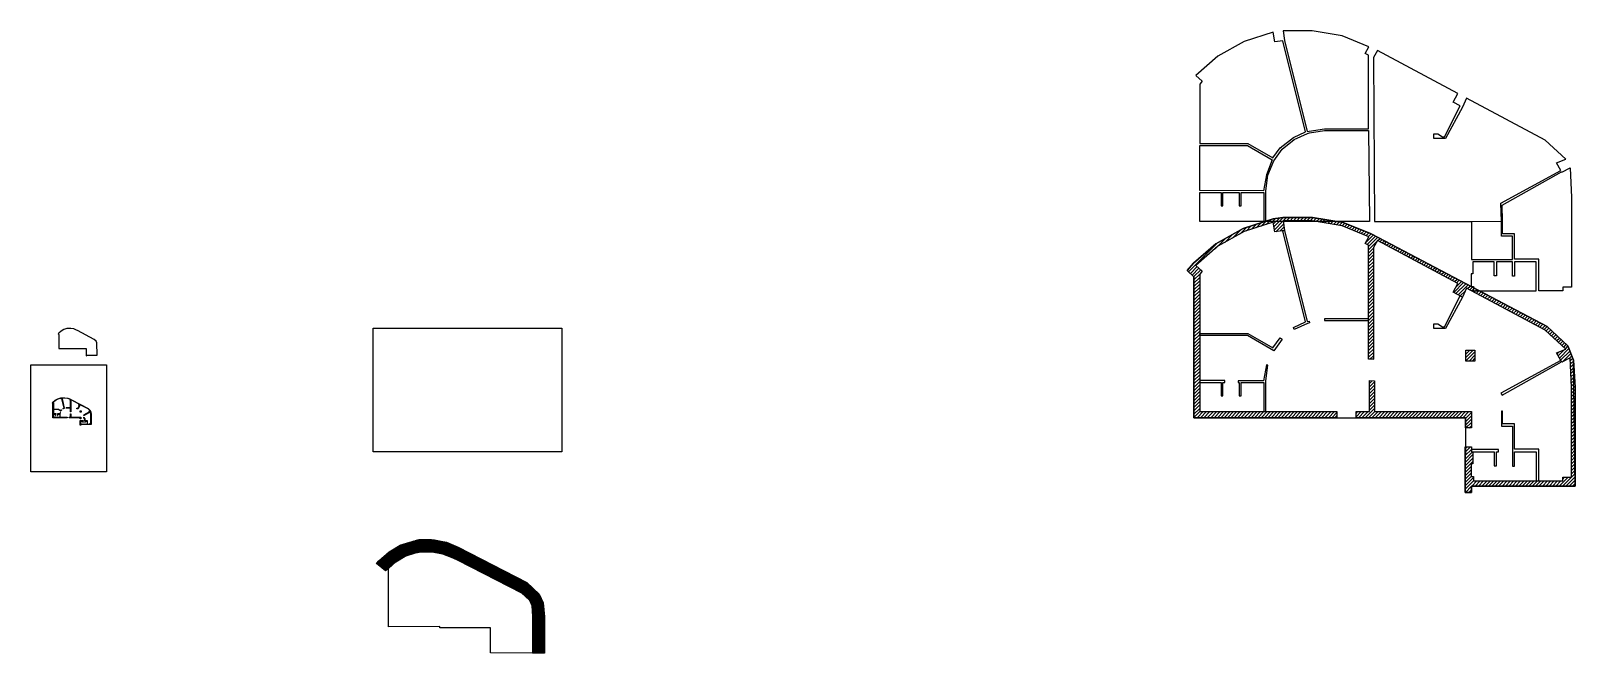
# Model space of a CAD drawing. Header units: inches. Extents: x 136 to 368, y 21 to 54.
# Drawn here: x 136.3 to 217.5, y 20.8 to 53.6 of the extents above; entities that cross this region are included whole.
import ezdxf

# ---------------------------------------------------------------- set-up
doc = ezdxf.new("R2010")
doc.units = ezdxf.units.IN
doc.header["$MEASUREMENT"] = 0
doc.layers.add('esistente', color=150, linetype='Continuous')
doc.layers.add('Test1', color=102, linetype='Continuous')
picture_1 = doc.add_image_def('image1.jpg', size_in_pixel=(800, 1132))
picture_2 = doc.add_image_def('image2.jpg', size_in_pixel=(952, 624))

msp = doc.modelspace()

# ---------------------------------------------------------------- hatches: boundary and pattern name
h = msp.add_hatch()
h.set_pattern_fill('ANSI31', color=1)
h.set_pattern_definition([(45, (-1277.20676, -299.10394), (-0.088388348, 0.088388348), [])])
h.paths.add_polyline_path([(212.23731, 36.79081), (211.76296, 36.79081), (211.76296, 36.21572), (212.23731, 36.21572)], flags=17)
h.paths.add_polyline_path([(206.64999, 36.30577), (206.91036, 36.30577), (206.91036, 42.19675), (207.11133, 42.56248), (211.34038, 40.30118), (211.10133, 39.83991), (211.57918, 39.58279), (211.80248, 40.05385), (215.93867, 37.84599), (217.022, 36.84603), (216.53408, 36.63941), (216.74912, 36.25102), (216.80533, 36.1495), (217.25418, 36.38128), (217.30989, 34.82042), (217.30989, 30.10334), (216.85767, 30.10334), (216.85767, 29.90974), (212.16184, 29.90974), (212.16184, 30.13328), (212.03834, 30.13328), (212.03834, 30.80091), (212.13376, 30.80091), (212.13376, 31.44217), (212.05416, 31.44217), (212.05416, 31.69474), (211.72713, 31.69474), (211.72713, 29.30084), (212.05748, 29.30084), (212.05748, 29.63769), (217.30989, 29.63769), (217.50861, 29.63769), (217.50861, 34.82836), (217.43133, 36.26042), (217.12011, 37.01486), (216.04065, 38.02502), (207.18806, 42.70391), (206.74053, 42.92933), (205.31828, 43.50573), (203.69512, 43.7635), (202.14387, 43.7635), (201.62468, 43.69552), (200.04535, 43.18312), (198.60922, 42.38759), (197.43346, 41.36515), (197.11268, 40.97432), (197.46742, 40.65144), (197.46742, 33.23377), (204.98762, 33.23377), (204.98762, 33.55081), (197.77694, 33.55081), (197.77694, 40.79104), (197.89337, 40.94865), (197.56778, 41.24351), (198.72803, 42.25932), (200.10376, 43.02857), (201.63512, 43.51959), (201.71285, 43.01043), (202.23341, 43.08769), (202.16125, 43.5925), (203.68699, 43.5925), (205.25062, 43.32997), (206.66293, 42.75822), (206.47221, 42.39764), (206.64999, 42.31613)])
h.paths.add_polyline_path([(206.95307, 33.55081), (206.95307, 35.17431), (206.68788, 35.18412), (206.68788, 33.55081), (205.99748, 33.55081), (205.99748, 33.22779), (211.74145, 33.22779), (211.74145, 32.69134), (212.05416, 32.69134), (212.05416, 33.55081)], flags=17)
at = {"layer": 'esistente'}
h = msp.add_hatch(dxfattribs=at)
h.set_pattern_fill('ANSI31', color=256, scale=0.1)
h.paths.add_polyline_path([(158.77124, 26.42134), (158.16816, 26.67612), (157.4594, 26.81283), (156.73151, 26.82506), (156.37758, 26.71962), (155.73098, 26.52698), (155.14656, 26.16656), (154.60565, 25.7005), (154.47509, 25.55757), (154.96078, 25.17057), (155.10616, 25.30017), (155.50268, 25.65365), (155.99686, 25.93877), (156.53525, 26.12149), (156.83124, 26.16788), (157.40377, 26.17591), (157.95822, 26.06749), (158.4977, 25.86239), (158.75885, 25.73388), (162.09899, 24.00969), (162.52116, 23.62176), (162.65071, 23.34256), (162.68363, 22.76792), (162.68854, 20.84159), (163.30693, 20.84769), (163.31286, 22.75247), (163.24433, 23.48653), (163.03294, 23.94638), (162.38012, 24.56779)])

# ---------------------------------------------------------------- linework, layer by layer
at = {"color": 1}
for points in [[(204.98762, 33.55081), (204.98762, 33.23377), (197.46742, 33.23377), (197.46742, 40.65144), (197.11268, 40.97432), (197.11268, 40.97432), (197.11268, 40.97432), (197.43346, 41.36515), (198.60922, 42.38759), (200.04535, 43.18312), (201.62468, 43.69552), (202.14387, 43.7635), (203.69512, 43.7635), (205.31828, 43.50573), (206.74053, 42.92933), (207.18806, 42.70391), (216.04065, 38.02502), (217.12011, 37.01486), (217.43133, 36.26042), (217.50861, 34.82836), (217.50861, 29.63769), (217.30989, 29.63769), (217.30989, 29.63769), (212.05748, 29.63769), (212.05748, 29.30084), (211.72713, 29.30084), (211.72713, 31.69474), (212.05416, 31.69474), (212.05416, 31.44217), (212.13376, 31.44217), (212.13376, 30.80091), (212.03834, 30.80091), (212.03834, 30.13328), (212.16184, 30.13328), (212.16184, 29.90974), (212.16184, 29.90974), (216.85767, 29.90974), (216.85767, 30.10334), (217.30989, 30.10334), (217.30989, 30.10334), (217.30989, 34.82042), (217.25418, 36.38128), (216.80533, 36.1495), (216.74912, 36.25102), (216.53408, 36.63941), (217.022, 36.84603), (215.93867, 37.84599), (211.80248, 40.05385), (211.57918, 39.58279), (211.10133, 39.83991), (211.34038, 40.30118), (207.11133, 42.56248), (206.91036, 42.19675), (206.91036, 36.30577), (206.64999, 36.30577), (206.64999, 42.31613), (206.47221, 42.39764), (206.66293, 42.75822), (205.25062, 43.32997), (203.68699, 43.5925), (202.16125, 43.5925), (202.23341, 43.08769), (201.71285, 43.01043), (201.63512, 43.51959), (200.10376, 43.02857), (198.72803, 42.25932), (197.56778, 41.24351), (197.89337, 40.94865), (197.77694, 40.79104), (197.77694, 33.55081)], [(211.76296, 36.79081), (212.23731, 36.79081), (212.23731, 36.21572), (211.76296, 36.21572)], [(212.05416, 32.69134), (211.74145, 32.69134), (211.74145, 33.22779), (205.99748, 33.22779), (205.99748, 33.55081), (206.68788, 33.55081), (206.68788, 35.18412), (206.95307, 35.17431), (206.95307, 33.55081), (206.95307, 33.55081), (212.05416, 33.55081)], [(139.40644, 32.90137), (139.40644, 32.92073), (139.45167, 32.92073), (139.45167, 32.92073), (139.45167, 33.39244), (139.44609, 33.54852), (139.40121, 33.52534), (139.39559, 33.5355), (139.37408, 33.57433), (139.42288, 33.595), (139.31454, 33.69499), (138.90092, 33.91578), (138.87859, 33.86867), (138.83081, 33.89438), (138.85471, 33.94051), (138.43181, 34.16664), (138.41171, 34.13007), (138.41171, 33.54097), (138.38567, 33.54097), (138.38567, 34.14201), (138.3679, 34.15016), (138.38697, 34.18622), (138.24574, 34.24339), (138.08937, 34.26964), (137.9368, 34.26964), (137.94402, 34.21916), (137.89196, 34.21144), (137.88419, 34.26235), (137.73105, 34.21325), (137.59348, 34.13633), (137.47745, 34.03475), (137.51001, 34.00526), (137.49837, 33.9895), (137.49837, 33.26548), (138.21944, 33.26548), (138.21944, 33.23377), (137.46742, 33.23377), (137.46742, 33.97554), (137.43194, 34.00783), (137.43194, 34.00783), (137.43194, 34.00783), (137.46402, 34.04691), (137.5816, 34.14915), (137.72521, 34.22871), (137.88314, 34.27995), (137.93506, 34.28674), (138.09019, 34.28674), (138.2525, 34.26097), (138.39473, 34.20333), (138.43948, 34.18079), (139.32474, 33.7129), (139.43269, 33.61188), (139.46381, 33.53644), (139.47154, 33.39323), (139.47154, 32.87416), (139.45167, 32.87416), (139.45167, 32.87416), (138.92642, 32.87416), (138.92642, 32.84048), (138.89339, 32.84048), (138.89339, 33.07987), (138.92609, 33.07987), (138.92609, 33.05461), (138.93405, 33.05461), (138.93405, 32.99049), (138.92451, 32.99049), (138.92451, 32.92372), (138.93686, 32.92372), (138.93686, 32.90137), (138.93686, 32.90137)], [(138.92609, 33.17953), (138.89482, 33.17953), (138.89482, 33.23317), (138.32042, 33.23317), (138.32042, 33.26548), (138.38946, 33.26548), (138.38946, 33.42881), (138.41598, 33.42782), (138.41598, 33.26548), (138.41598, 33.26548), (138.92609, 33.26548)], [(138.89697, 33.58947), (138.94441, 33.58947), (138.94441, 33.53197), (138.89697, 33.53197)]]:
    msp.add_lwpolyline(points, close=True, dxfattribs=at)
at = {"layer": 'esistente'}
for p, q in [((156.37758, 26.71962), (156.73151, 26.82506)), ((156.73151, 26.82506), (157.4594, 26.81283)), ((157.4594, 26.81283), (158.16816, 26.67612)), ((154.60565, 25.7005), (155.14656, 26.16656)), ((155.14656, 26.16656), (155.73098, 26.52698)), ((155.73098, 26.52698), (156.37758, 26.71962)), ((158.16816, 26.67612), (158.77124, 26.42134)), ((158.77124, 26.42134), (162.38012, 24.56779)), ((154.47509, 25.55757), (154.60565, 25.7005)), ((154.96078, 25.17057), (154.47509, 25.55757)), ((155.10616, 25.30017), (154.96078, 25.17057)), ((162.38012, 24.56779), (163.03294, 23.94638)), ((163.03294, 23.94638), (163.24433, 23.48653)), ((163.24433, 23.48653), (163.31286, 22.75247)), ((163.31286, 22.75247), (163.30693, 20.84769)), ((163.30693, 20.84769), (162.68854, 20.84159))]:
    msp.add_line(p, q, dxfattribs=at)
for points in [[(197.11268, 40.97432), (197.46742, 40.65144), (197.46742, 33.23377), (211.74145, 33.22779), (211.72713, 29.30084), (212.05748, 29.30084), (212.05748, 29.63769), (217.50861, 29.63769), (217.43133, 36.26042), (217.12011, 37.01486), (216.04065, 38.02502), (216.04065, 38.02502), (207.18806, 42.70391), (206.74053, 42.92933), (205.31828, 43.50573), (203.69512, 43.7635), (202.14387, 43.7635), (201.62468, 43.69552), (200.04535, 43.18312), (198.60922, 42.38759), (197.43346, 41.36515), (197.11268, 40.97432)], [(202.23341, 43.08769), (203.41823, 38.29799), (203.52147, 38.32196), (203.53942, 38.21844), (203.44361, 38.19543), (202.74247, 37.86657), (202.69657, 37.97354), (203.32769, 38.27224), (202.13422, 43.07297), (202.23341, 43.08769)], [(211.57918, 39.58279), (210.70144, 37.92257), (210.08615, 37.92257), (210.08615, 38.18052), (210.28424, 38.18052), (210.52736, 38.00655), (210.63241, 38.00655), (211.47016, 39.64145), (211.57918, 39.58279)], [(204.32724, 38.34991), (206.64999, 38.34991), (206.64999, 38.43711), (204.3313, 38.43711), (204.3313, 38.34991)], [(137.74553, 37.65002), (137.78101, 37.61773), (137.78101, 36.87597), (139.20841, 36.87537), (139.20698, 36.48267), (139.24001, 36.48267), (139.24001, 36.51636), (139.78513, 36.51636), (139.7774, 37.17863), (139.74628, 37.25408), (139.63833, 37.35509), (139.63833, 37.35509), (138.75307, 37.82298), (138.70832, 37.84552), (138.56609, 37.90316), (138.40378, 37.92894), (138.24865, 37.92894), (138.19673, 37.92214), (138.0388, 37.8709), (137.89519, 37.79135), (137.77761, 37.6891), (137.74553, 37.65002)], [(202.00186, 37.42903), (202.10422, 37.36134), (201.6747, 36.75914), (200.28153, 37.56517), (197.77694, 37.56517), (197.77694, 37.66827), (200.30366, 37.66827), (201.61774, 36.91051), (202.00186, 37.42903)], [(199.79336, 35.17796), (199.79336, 35.08842), (199.84457, 35.08842), (199.84457, 34.38121), (199.95606, 34.38121), (199.95606, 35.08658), (201.13738, 35.08658), (201.13738, 33.55081), (201.2383, 33.55081), (201.2383, 35.16943), (201.3593, 36.00315), (201.27932, 36.0168), (201.12938, 35.17686), (199.79336, 35.17796)], [(198.99259, 34.37758), (198.99259, 35.09238), (199.08851, 35.09238), (199.08851, 35.18284), (197.77694, 35.18284), (197.77694, 35.08898), (198.89598, 35.08898), (198.89598, 34.3796), (198.99259, 34.37758)], [(137.94402, 34.21916), (138.0625, 33.74019), (138.07282, 33.74259), (138.07462, 33.73224), (138.06504, 33.72994), (137.99492, 33.69705), (137.99033, 33.70775), (138.05345, 33.73762), (137.9341, 34.21769), (137.94402, 34.21916)], [(137.92086, 33.6533), (137.9311, 33.64653), (137.88815, 33.58631), (137.74883, 33.66691), (137.49837, 33.66691), (137.49837, 33.67722), (137.75104, 33.67722), (137.88245, 33.60144), (137.92086, 33.6533)], [(137.61994, 33.34815), (137.61994, 33.41963), (137.62953, 33.41963), (137.62953, 33.42868), (137.49837, 33.42868), (137.49837, 33.41929), (137.61027, 33.41929), (137.61027, 33.34835), (137.61994, 33.34815)], [(137.70001, 33.42819), (137.70001, 33.41924), (137.70513, 33.41924), (137.70513, 33.34851), (137.71628, 33.34851), (137.71628, 33.41905), (137.83441, 33.41905), (137.83441, 33.26548), (137.84451, 33.26548), (137.84451, 33.42734), (137.85661, 33.51071), (137.84861, 33.51207), (137.83361, 33.42808), (137.70001, 33.42819)], [(138.1534, 33.74539), (138.38567, 33.74539), (138.38567, 33.7541), (138.15381, 33.7541), (138.15381, 33.74539)], [(138.87859, 33.86867), (138.79082, 33.70265), (138.72929, 33.70265), (138.72929, 33.72845), (138.7491, 33.72845), (138.77341, 33.71105), (138.78392, 33.71105), (138.86769, 33.87454), (138.87859, 33.86867)], [(213.63486, 33.5722), (213.63486, 32.78748), (214.21127, 32.78748), (214.21127, 30.68942), (214.32451, 30.68942), (214.32451, 31.44392), (215.46369, 31.44392), (215.46369, 29.90974), (215.59325, 29.90974), (215.59325, 31.57189), (214.32001, 31.57189), (214.32001, 32.90459), (213.69145, 32.90459), (213.69145, 33.57116), (213.63486, 33.57116)], [(139.05885, 32.98087), (139.05885, 33.05461), (139.06882, 33.05461), (139.06882, 33.06685), (138.92609, 33.06685), (138.92609, 33.05461), (139.0466, 33.05461), (139.0466, 32.98087), (139.05885, 32.98087)], [(139.08416, 33.26761), (139.08416, 33.18914), (139.1418, 33.18914), (139.1418, 32.97934), (139.15313, 32.97934), (139.15313, 33.05479), (139.26704, 33.05479), (139.26704, 32.90137), (139.28, 32.90137), (139.28, 33.06758), (139.15268, 33.06758), (139.15268, 33.20085), (139.08982, 33.20085), (139.08982, 33.26751), (139.08416, 33.26751)], [(213.38174, 30.7048), (213.38174, 31.44217), (213.48148, 31.44217), (213.48148, 31.56457), (212.05416, 31.56457), (212.05416, 31.44217), (213.25924, 31.44217), (213.25924, 30.7048), (213.38174, 30.7048)], [(155.10616, 22.2276), (155.10616, 25.30017), (155.50268, 25.65365), (155.99686, 25.93877), (156.53525, 26.12149), (156.83124, 26.16788), (157.40377, 26.17591), (157.95822, 26.06749), (158.4977, 25.86239), (158.75885, 25.73388), (162.09899, 24.00969), (162.52116, 23.62176), (162.65071, 23.34256), (162.68363, 22.76792), (162.68854, 20.84159), (160.47382, 20.85573), (160.47577, 22.17148), (157.80333, 22.16704), (157.80668, 22.23738), (155.10616, 22.2276)]]:
    msp.add_lwpolyline(points, dxfattribs=at)
for points in [[(216.74912, 36.25102), (213.60891, 34.52017), (213.66863, 34.41353), (216.79353, 36.17081)], [(139.39559, 33.5355), (139.08157, 33.36241), (139.08754, 33.35175), (139.40003, 33.52747)]]:
    msp.add_lwpolyline(points, close=True, dxfattribs=at)
at = {"layer": 'Test1'}
for points in [[(201.63512, 53.51959), (200.10376, 53.02857), (198.72803, 52.25932), (197.56778, 51.24351), (197.89337, 50.94865), (197.77694, 50.79104), (197.77694, 47.66827), (200.30366, 47.66827), (201.61774, 46.91051), (202.00186, 47.42903), (202.69657, 47.97354), (203.32769, 48.27224), (202.13422, 53.07297), (201.71285, 53.01043), (201.63512, 53.51959)], [(202.16125, 53.5925), (202.23341, 53.08769), (203.41823, 48.29799), (203.52147, 48.32196), (204.3313, 48.43711), (206.64999, 48.43711), (206.64999, 52.31613), (206.47221, 52.39764), (206.66293, 52.75822), (205.25062, 53.32997), (203.68699, 53.5925), (202.16125, 53.5925)], [(206.64999, 48.34991), (206.68788, 43.55081), (201.2383, 43.55081), (201.2383, 45.16943), (201.3593, 46.00315), (201.6747, 46.75914), (202.10422, 47.36134), (202.74247, 47.86657), (203.44361, 48.19543), (203.53942, 48.21844), (204.32724, 48.34991), (206.64999, 48.34991)], [(201.12938, 45.17686), (197.77694, 45.18284), (197.77694, 47.56517), (200.28153, 47.56517), (201.58593, 46.8105), (201.27932, 46.0168), (201.12938, 45.17686)], [(217.25418, 46.38128), (217.30989, 44.82042), (217.30989, 40.10334), (216.85767, 40.10334), (216.85767, 39.90974), (215.59325, 39.90974), (215.59325, 41.57189), (214.32001, 41.57189), (214.32001, 42.90459), (213.69145, 42.90459), (213.69145, 43.57116), (213.66863, 44.41353), (216.79353, 46.17081), (216.80533, 46.1495), (217.25418, 46.38128)], [(197.77694, 45.08898), (198.89598, 45.08898), (198.89598, 44.3796), (198.99259, 44.37758), (198.99259, 45.09238), (199.84457, 45.08842), (199.84457, 44.38121), (199.95606, 44.38121), (199.95606, 45.08658), (201.13738, 45.08658), (201.13738, 43.55081), (197.77694, 43.55081), (197.77694, 45.08898)], [(212.05416, 43.55081), (212.05416, 41.56457), (214.21127, 41.56457), (214.21127, 42.78748), (213.63486, 42.78748), (213.63486, 43.57116)], [(213.48148, 41.44217), (213.38174, 41.44217), (213.38174, 40.7048), (213.25924, 40.7048), (213.25924, 41.44217), (212.13376, 41.44217), (212.13376, 40.80091), (212.03834, 40.80091), (212.03834, 40.13328), (212.16184, 40.13328), (212.16184, 39.90974), (215.46369, 39.90974), (215.46369, 41.44392), (214.32451, 41.44392), (214.32451, 40.68942), (214.21127, 40.68942), (214.21127, 41.44217), (213.48148, 41.44217)]]:
    msp.add_lwpolyline(points, dxfattribs=at)
msp.add_lwpolyline([(207.11133, 52.56248), (206.91036, 52.19675), (206.95307, 43.55081), (212.05416, 43.55081), (213.63486, 43.57116), (213.60891, 44.52017), (216.74912, 46.25102), (216.53408, 46.63941), (217.022, 46.84603), (215.93867, 47.84599), (211.80248, 50.05385), (211.57918, 49.58279), (210.70144, 47.92257), (210.08615, 47.92257), (210.08615, 48.18052), (210.28424, 48.18052), (210.52736, 48.00655), (210.63241, 48.00655), (211.47016, 49.64145), (211.10133, 49.83991), (211.34038, 50.30118), (207.11133, 52.56248)], close=True, dxfattribs=at)

# ---------------------------------------------------------------- pictures from other files: only their frames are drawn
image = msp.add_image(picture_1, insert=(136.30723, 30.38821), size_in_units=(3.9801, 5.63184))
image.dxf.flags = 7
at = {"layer": 'esistente'}
image = msp.add_image(picture_2, insert=(154.30706, 31.44354), size_in_units=(9.91667, 6.5), dxfattribs=at)
image.dxf.flags = 7

doc.saveas('drawing.dxf')
